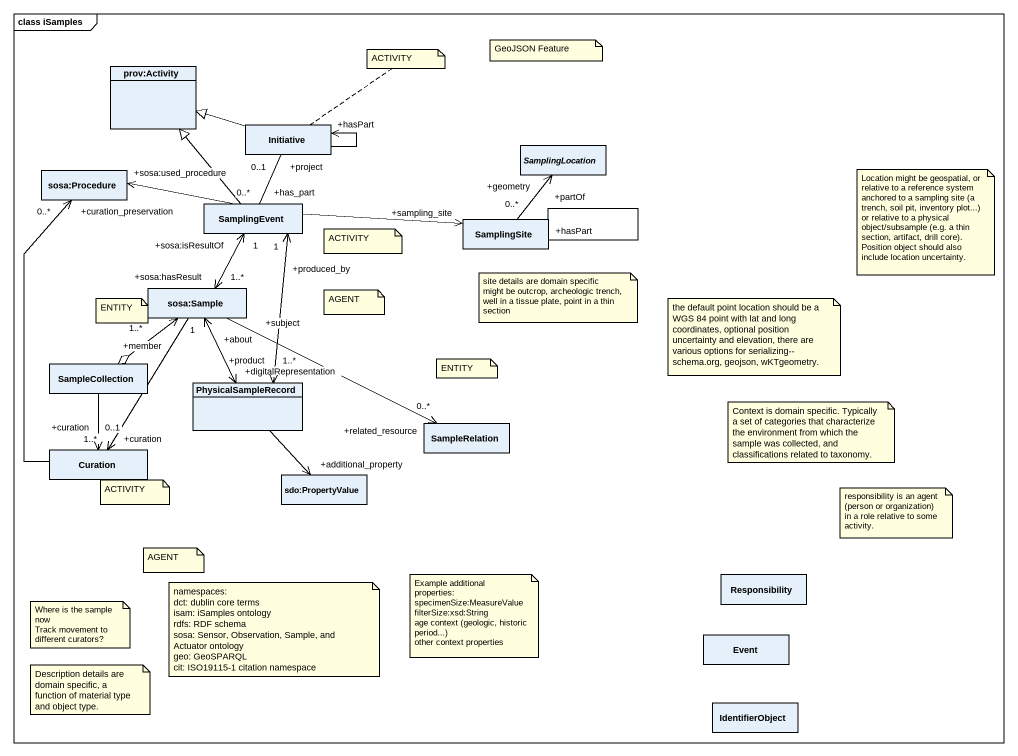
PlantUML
@startuml
mainframe class iSamples
hide circle
hide empty members
class "prov:Activity" as prov_Activity
class Initiative
abstract class SamplingLocation
class "sosa:Procedure" as sosa_Procedure
class SamplingEvent
class SamplingSite
class "sosa:Sample" as sosa_Sample
class SampleCollection
class PhysicalSampleRecord
class SampleRelation
class Curation
class "sdo:PropertyValue" as sdo_PropertyValue
class Responsibility
class Event
class IdentifierObject
Initiative -left-|> prov_Activity
Initiative --> "+hasPart" Initiative
SamplingEvent -up-|> prov_Activity
SamplingEvent "+has_part\n0..*" -up- "+project\n0..1" Initiative
SamplingEvent -left-> "+sosa:used_procedure" sosa_Procedure
SamplingEvent -right-> "+sampling_site" SamplingSite
SamplingEvent "+sosa:isResultOf\n1" <--> "+sosa:hasResult\n1..*" sosa_Sample
SamplingEvent "+produced_by\n1" <--> "+product\n1..*" PhysicalSampleRecord
SamplingSite -up-> "+geometry\n0..*" SamplingLocation
SamplingSite "+hasPart" -- "+partOf" SamplingSite
sosa_Sample "+subject" -right-> "+related_resource\n0..*" SampleRelation
sosa_Sample --> "+curation\n1..*" Curation
SampleCollection o-up-> "+member\n1..*" sosa_Sample
SampleCollection --> "+curation\n0..1" Curation
PhysicalSampleRecord "+digitalRepresentation" <-up-> "+about\n1" sosa_Sample
PhysicalSampleRecord --> "+additional_property" sdo_PropertyValue
Curation -up-> "+curation_preservation\n0..*" sosa_Procedure
note top of Initiative : ACTIVITY
note as N2
  GeoJSON Feature
end note
note as N3
  Location might be geospatial, or relative to a reference system anchored to a sampling site (a trench, soil pit, inventory plot...) or relative to a physical object/subsample (e.g. a thin section, artifact, drill core). Position object should also include location uncertainty.
end note
note as N4
  ACTIVITY
end note
note as N5
  site details are domain specific
  might be outcrop, archeologic trench,
  well in a tissue plate, point in a thin section
end note
note as N6
  ENTITY
end note
note as N7
  AGENT
end note
note as N8
  the default point location should be a WGS 84 point with lat and long coordinates, optional position uncertainty and elevation, there are various options for serializing-- schema.org, geojson, wKTgeometry.
end note
note as N9
  ENTITY
end note
note as N10
  Context is domain specific. Typically a set of categories that characterize the environment from which the sample was collected, and classifications related to taxonomy.
end note
note as N11
  ACTIVITY
end note
note as N12
  responsibility is an agent (person or organization) in a role relative to some activity.
end note
note as N13
  AGENT
end note
note as N14
  namespaces:
  dct: dublin core terms
  isam: iSamples ontology
  rdfs: RDF schema
  sosa: Sensor, Observation, Sample, and Actuator ontology
  geo: GeoSPARQL
  cit: ISO19115-1 citation namespace
end note
note as N15
  Example additional properties:
  specimenSize:MeasureValue
  filterSize:xsd:String
  age context (geologic, historic period...)
  other context properties
end note
note as N16
  Where is the sample now
  Track movement to different curators?
end note
note as N17
  Description details are domain specific, a function of material type and object type.
end note
@enduml
